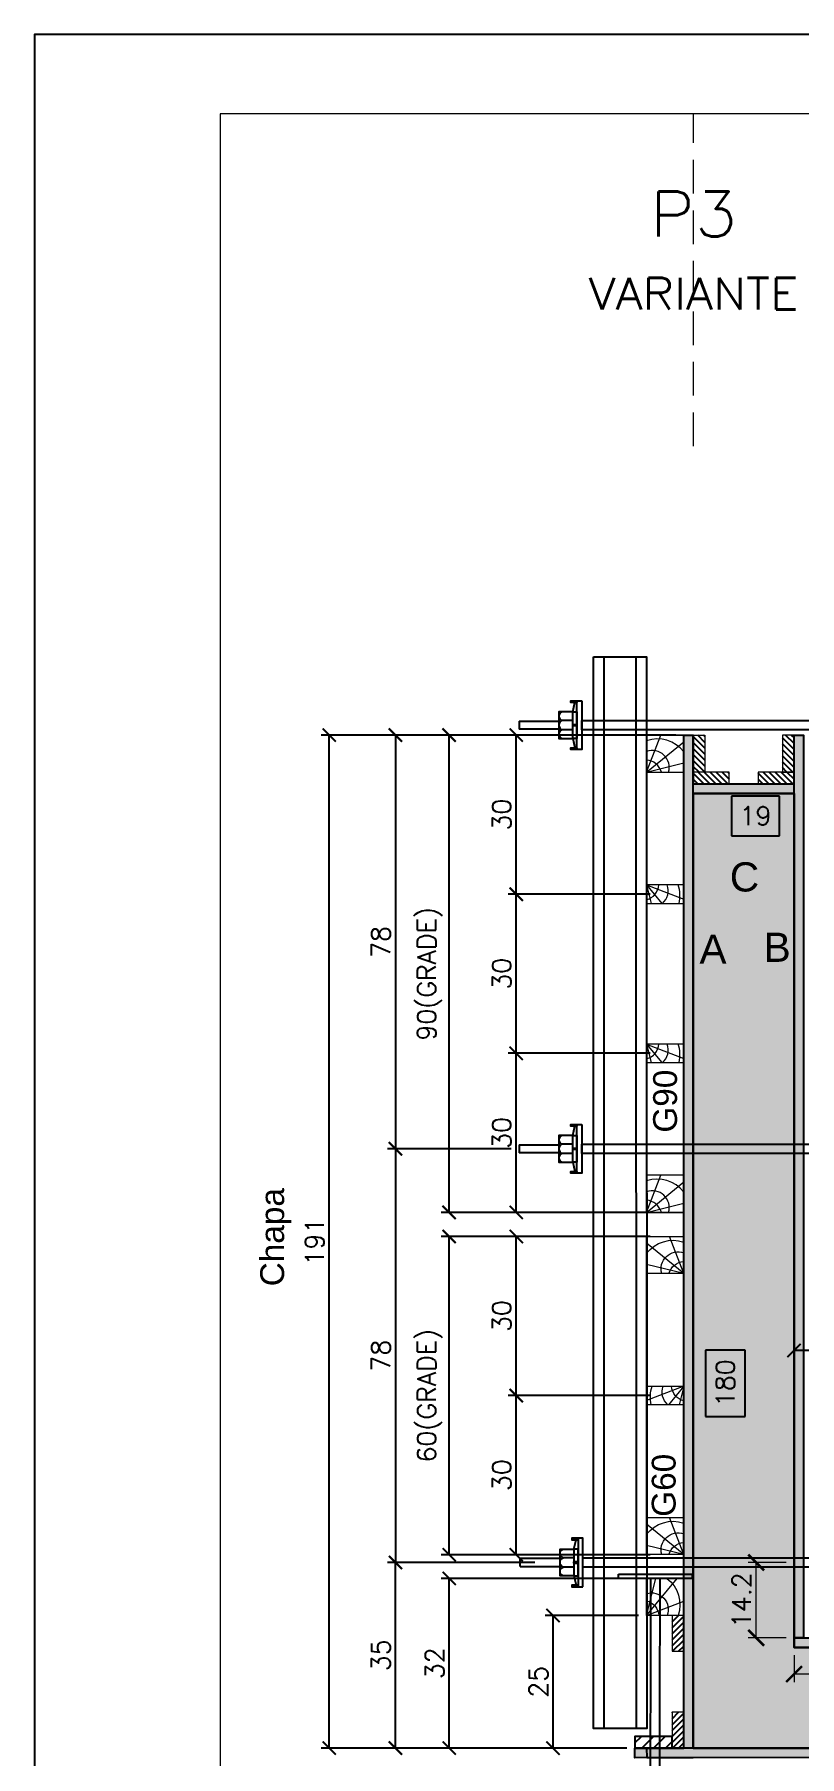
# Model space of a CAD drawing. Extents: x -23436 to 4767, y -4131 to 9755.
# Drawn here: x -20676 to -20388, y 5633 to 6282 of the extents above; entities that cross this region are included whole.
import ezdxf
from ezdxf.enums import TextEntityAlignment as Align

# ---------------------------------------------------------------- set-up
doc = ezdxf.new("R2010")
doc.units = 0
doc.header["$PDMODE"] = 2
doc.header["$PDSIZE"] = 10
doc.linetypes.add('CABLIN', pattern=[0.35, 0.25, -0.1])
doc.linetypes.add('HIDDEN', pattern=[9.525, 6.35, -3.175])
doc.layers.get('0').update_dxf_attribs({"lineweight": 13})
doc.layers.get('Defpoints').update_dxf_attribs({"lineweight": 13})
for name, color, linetype in [('Barra de Ancoragem', 20, 'Continuous'), ('CHAPA', 1, 'Continuous'), ('Concreto', 250, 'HIDDEN'), ('Cota', 4, 'Continuous'), ('Cota Seção (2x)', 4, 'Continuous'), ('Hachura', 252, 'CABLIN'), ('MB Logo', 254, 'Continuous'), ('MEIO_PONT', 93, 'Continuous'), ('Painéis', 30, 'Continuous'), ('Perfil Metálico', 224, 'Continuous'), ('Texto de Titulo', 7, 'Continuous'), ('Texto Qtd Sarr', 242, 'Continuous'), ('TEXTO_GERAL', 7, 'Continuous')]:
    doc.layers.add(name, color=color, linetype=linetype)
for name, color, linetype, lineweight in [('FOLHA MB', 7, 'Continuous', 13), ('Madeira', 100, 'Continuous', 13), ('sarrafo', 93, 'Continuous', 13), ('Texto Seção', 7, 'Continuous', 15)]:
    doc.layers.add(name, color=color, linetype=linetype, lineweight=lineweight)
doc.layers.add('Laje_Perimetro', color=7, linetype='Continuous', plot=False)
doc.styles.add('ARIAL', font='arial.ttf', dxfattribs={"oblique": 15, "height": 25})
doc.styles.add('ROMANS', font='romans.shx')
doc.styles.add('SANSSERIF', font='sas_____.pfb')
doc.dimstyles.new('COTA SECAO', dxfattribs={"dimtxt": 7, "dimasz": 5, "dimexe": 3, "dimexo": 3, "dimgap": 2, "dimtad": 3, "dimdec": 1, "dimlfac": 0.5, "dimzin": 12, "dimdsep": 46, "dimtxsty": 'ROMANS', "dimblk": 'ARCHTICK', "dimcen": 0, "dimclrd": 4, "dimclre": 4, "dimclrt": 1, "dimadec": 1, "dimazin": 3, "dimtfac": 1, "dimtdec": 1, "dimtmove": 0, "dimatfit": 3, "dimldrblk": 'OBLIQUE', "dimfxl": 0, "dimtolj": 1, "dimtzin": 12, "dimarcsym": 0})
doc.dimstyles.new('SECÇÃO 2', dxfattribs={"dimtxt": 7, "dimasz": 6, "dimexe": 0.18, "dimexo": 2, "dimgap": -4, "dimtad": 3, "dimdec": 1, "dimlfac": 0.5, "dimzin": 12, "dimdsep": 46, "dimtxsty": 'ROMANS', "dimblk": 'ARCHTICK', "dimcen": 0.09, "dimse1": 1, "dimse2": 1, "dimsd1": 1, "dimsd2": 1, "dimclrd": 180, "dimclre": 5, "dimclrt": 1, "dimadec": 0, "dimazin": 3, "dimtfac": 1, "dimtdec": 1, "dimtofl": 0, "dimtmove": 0, "dimatfit": 3, "dimldrblk": 'ARCHTICK', "dimfxl": 0, "dimtolj": 1, "dimtzin": 0, "dimarcsym": 0})
pattern_1 = [(315, (-19229.6953, 4787.2473), (1.122532, 1.122532), [])]

# ---------------------------------------------------------------- blocks, each defined once
blk = doc.blocks.new('A$C169d8357')
at = {"layer": 'FOLHA MB', "color": 1}
for points in [[(0, 1199.94), (0, 149.94), (1485.02, 149.94), (1485.02, 1199.94)], [(70, 1169.94), (70, 179.94), (1455.02, 179.94), (1455.02, 1169.94)]]:
    blk.add_lwpolyline(points, close=True, dxfattribs=at)
blk = doc.blocks.new('titulo1')
at = {"layer": 'Defpoints', "color": 252, "linetype": 'HIDDEN', "ltscale": 2}
blk.add_line((0, 0), (0, 125), dxfattribs=at)
at = {"layer": 'Defpoints', "style": 'ROMANS', "oblique": 15}
blk.add_attdef('FOLHA', text='', height=10, dxfattribs=at).set_placement((0, 15.58), align=Align.MIDDLE_CENTER)
at = {"layer": 'Texto Qtd Sarr', "color": 3, "style": 'ROMANS', "oblique": 15}
for tag, height, p in [('TITULO', 17, (0, 71.45)), ('SEÇÃO', 12, (0, 41.55))]:
    blk.add_attdef(tag, text='', height=height, dxfattribs=at).set_placement(p, align=Align.MIDDLE_CENTER)
blk = doc.blocks.new('ERTYERTYUYTURTYUTRYU')
at = {"layer": 'Barra de Ancoragem'}
for p, q in [((8963.33, 10873.8), (8963.33, 10855.54)), ((8964.88, 10869.68), (8964.1, 10873.21)), ((8985.14, 10863.2), (8985.14, 10866.14)), ((8964.88, 10859.66), (8964.1, 10856.13))]:
    blk.add_line(p, q, dxfattribs=at)
at = {"layer": 'Barra de Ancoragem', "flags": 128}
for points in [[(8961.54, 10855.54), (8961.54, 10873.8), (8963.33, 10873.8), (8963.33, 10855.54)], [(8963.33, 10873.8), (8965.7, 10873.8), (8965.7, 10873.21), (8963.33, 10873.21)], [(8963.33, 10869.68), (8964.88, 10869.68), (8964.88, 10859.66), (8963.33, 10859.66)], [(8963.33, 10856.13), (8965.7, 10856.13), (8965.7, 10855.54), (8963.33, 10855.54)]]:
    blk.add_lwpolyline(points, close=True, dxfattribs=at)
for points in [[(8964.88, 10864.37), (8963.33, 10864.37), (8963.33, 10864.96), (8964.88, 10864.96), (8964.88, 10864.37), (8964.88, 10864.96)], [(8964.88, 10859.66), (8970.14, 10859.66), (8970.14, 10869.68), (8964.88, 10869.68)], [(8985.14, 10863.2), (8970.14, 10863.2), (8970.14, 10866.14), (8985.14, 10866.14)]]:
    blk.add_lwpolyline(points, dxfattribs=at)
for points in [[(8964.88, 10866.44), (8968.96, 10866.44, 0.729796), (8968.96, 10869.68, 0.729796)], [(8964.88, 10862.9), (8968.96, 10862.9, 0.666667), (8968.96, 10866.44, 0.666667)]]:
    blk.add_lwpolyline(points, format="xyb", dxfattribs=at)
at = {"layer": 'Barra de Ancoragem'}
blk.add_arc((8968.44, 10861.28), 1.7, 287.75636, 72.24364, dxfattribs=at)
blk = doc.blocks.new('*D1516')
at = {"layer": 'Cota Seção (2x)', "color": 180, "lineweight": -2, "transparency": 16777216}
for p, q in [((-20395.49, 5995.07), (-20413.49, 5995.07)), ((-20413.49, 5995.07), (-20413.49, 5980.07)), ((-20395.49, 5980.07), (-20395.49, 5995.07)), ((-20413.49, 5980.07), (-20395.49, 5980.07))]:
    blk.add_line(p, q, dxfattribs=at)
at = {"layer": 'Defpoints', "color": 0, "transparency": 16777216}
for p in [(-20427.95, 5999.65), (-20389.95, 5999.65), (-20389.95, 5976.07)]:
    blk.add_point(p, dxfattribs=at)
at = {"layer": 'Cota Seção (2x)', "color": 1, "transparency": 16777216, "insert": (-20404.49, 5987.57), "char_height": 7, "attachment_point": 5, "style": 'ROMANS'}
blk.add_mtext('\\A1;19', dxfattribs=at)
blk = doc.blocks.new('_ArchTick')
at = {"color": 0, "linetype": 'ByBlock', "const_width": 0.15}
blk.add_lwpolyline([(-0.5, -0.5), (0.5, 0.5)], dxfattribs=at)
blk = doc.blocks.new('*D1463')
at = {"layer": 'Cota Seção (2x)', "color": 180, "lineweight": -2, "transparency": 16777216}
for p, q in [((-20408.36, 5786.15), (-20423.36, 5786.15)), ((-20423.36, 5786.15), (-20423.36, 5761.15)), ((-20408.36, 5761.15), (-20408.36, 5786.15)), ((-20423.36, 5761.15), (-20408.36, 5761.15))]:
    blk.add_line(p, q, dxfattribs=at)
at = {"layer": 'Defpoints', "color": 0, "transparency": 16777216}
for p in [(-20426.23, 5996.05), (-20404.36, 5996.05), (-20426.23, 5636.05)]:
    blk.add_point(p, dxfattribs=at)
at = {"layer": 'Cota Seção (2x)', "color": 1, "transparency": 16777216, "insert": (-20415.86, 5773.65), "char_height": 7, "attachment_point": 5, "rotation": 90, "style": 'ROMANS'}
blk.add_mtext('\\A1;180', dxfattribs=at)
blk = doc.blocks.new('*D1464')
at = {"layer": 'Cota Seção (2x)', "color": 180, "lineweight": -2, "transparency": 16777216}
for p, q in [((-20136.95, 5670.21), (-20162.95, 5670.21)), ((-20162.95, 5670.21), (-20162.95, 5655.21)), ((-20136.95, 5655.21), (-20136.95, 5670.21)), ((-20162.95, 5655.21), (-20136.95, 5655.21))]:
    blk.add_line(p, q, dxfattribs=at)
at = {"layer": 'Defpoints', "color": 0, "transparency": 16777216}
for p in [(-20427.95, 5651.21), (-20427.95, 5647.75), (-19957.95, 5647.75)]:
    blk.add_point(p, dxfattribs=at)
at = {"layer": 'Cota Seção (2x)', "color": 1, "transparency": 16777216, "insert": (-20149.95, 5662.71), "char_height": 7, "attachment_point": 5, "style": 'ROMANS'}
blk.add_mtext('\\A1;235', dxfattribs=at)
blk = doc.blocks.new('PONTALETE')
at = {"layer": 'Madeira'}
for q in [(2.71, 7), (7, 5.76), (7, 1.74)]:
    blk.add_line((0, 0), q, dxfattribs=at)
blk.add_lwpolyline([(0, 0), (7, 0), (7, 7), (0, 7)], close=True, dxfattribs=at)
for centre, radius, start, end in [((2.04, 0.06), 6.23, 37.2818, 109.0913), ((1.09, 0.9), 3.19, 343.603, 109.9847), ((-0.21, -0.78), 3.09, 14.6322, 86.0383)]:
    blk.add_arc(centre, radius, start, end, dxfattribs=at)
blk = doc.blocks.new('*D1465')
at = {"layer": 'Cota', "color": 4, "lineweight": -2, "transparency": 16777216}
for p, q in [((-20448.62, 5700.05), (-20522.98, 5700.05)), ((-20519.98, 5636.05), (-20519.98, 5700.05)), ((-20452.95, 5636.05), (-20522.98, 5636.05))]:
    blk.add_line(p, q, dxfattribs=at)
at = {"layer": 'Defpoints', "color": 0, "transparency": 16777216}
for p in [(-20519.98, 5700.05), (-20445.62, 5700.05), (-20449.95, 5636.05)]:
    blk.add_point(p, dxfattribs=at)
at = {"layer": 'Cota', "color": 4, "lineweight": -2, "transparency": 16777216, "xscale": 5, "yscale": 5, "zscale": 5}
for p, rotation in [((-20519.98, 5700.05), 90), ((-20519.98, 5636.05), 270)]:
    blk.add_blockref('_ArchTick', p, dxfattribs=dict(at, rotation=rotation))
at = {"layer": 'Cota', "color": 1, "transparency": 16777216, "insert": (-20525.48, 5668.05), "char_height": 7, "attachment_point": 5, "rotation": 90, "style": 'ROMANS'}
blk.add_mtext('\\A1;32', dxfattribs=at)
blk = doc.blocks.new('_OBLIQUE')
at = {"color": 0, "linetype": 'ByBlock', "lineweight": -2}
for p, q in [((0, 0), (-1, 0)), ((-0.5, -0.5), (0.5, 0.5))]:
    blk.add_line(p, q, dxfattribs=at)
blk = doc.blocks.new('*D1466')
at = {"layer": 'Cota', "color": 4, "lineweight": -2, "transparency": 16777216}
for p, q in [((-20448.55, 5686.05), (-20483.85, 5686.05)), ((-20480.85, 5686.05), (-20480.85, 5636.05)), ((-20452.95, 5636.05), (-20483.85, 5636.05))]:
    blk.add_line(p, q, dxfattribs=at)
at = {"layer": 'Defpoints', "color": 0, "transparency": 16777216}
for p in [(-20445.55, 5686.05), (-20480.85, 5636.05), (-20449.95, 5636.05)]:
    blk.add_point(p, dxfattribs=at)
at = {"layer": 'Cota', "color": 4, "lineweight": -2, "transparency": 16777216, "xscale": 5, "yscale": 5, "zscale": 5}
for p, rotation in [((-20480.85, 5686.05), 90), ((-20480.85, 5636.05), 270)]:
    blk.add_blockref('_ArchTick', p, dxfattribs=dict(at, rotation=rotation))
at = {"layer": 'Cota', "color": 1, "transparency": 16777216, "insert": (-20486.35, 5661.05), "char_height": 7, "attachment_point": 5, "rotation": 90, "style": 'ROMANS'}
blk.add_mtext('\\A1;25', dxfattribs=at)
blk = doc.blocks.new('*D1467')
at = {"layer": 'Cota', "color": 4, "lineweight": -2, "transparency": 16777216}
for p, q in [((-20389.95, 5677.05), (-20389.95, 5788.97)), ((-19935.95, 5685.05), (-19935.95, 5788.97)), ((-19935.95, 5785.97), (-20389.95, 5785.97))]:
    blk.add_line(p, q, dxfattribs=at)
at = {"layer": 'Defpoints', "color": 0, "transparency": 16777216}
for p in [(-20389.95, 5785.97), (-19935.95, 5682.05), (-20389.95, 5674.05)]:
    blk.add_point(p, dxfattribs=at)
at = {"layer": 'Cota', "color": 4, "lineweight": -2, "transparency": 16777216, "xscale": 5, "yscale": 5, "zscale": 5, "rotation": 180}
blk.add_blockref('_ArchTick', (-20389.95, 5785.97), dxfattribs=at)
at = {"layer": 'Cota', "color": 4, "lineweight": -2, "transparency": 16777216, "xscale": 5, "yscale": 5, "zscale": 5}
blk.add_blockref('_ArchTick', (-19935.95, 5785.97), dxfattribs=at)
at = {"layer": 'Cota', "color": 1, "transparency": 16777216, "insert": (-20162.95, 5791.47), "char_height": 7, "attachment_point": 5, "style": 'ROMANS'}
blk.add_mtext('\\A1;227', dxfattribs=at)
blk = doc.blocks.new('*D1473')
at = {"layer": 'Cota Seção (2x)', "color": 4, "lineweight": 5, "transparency": 16777216}
for p, q in [((-20389.95, 5671.05), (-20389.95, 5660.96)), ((-20357.94, 5671.05), (-20357.94, 5660.96)), ((-20357.94, 5663.96), (-20389.95, 5663.96))]:
    blk.add_line(p, q, dxfattribs=at)
at = {"layer": 'Defpoints', "color": 0, "transparency": 16777216}
for p in [(-20389.95, 5674.05), (-20357.94, 5674.05), (-20389.95, 5663.96)]:
    blk.add_point(p, dxfattribs=at)
at = {"layer": 'Cota Seção (2x)', "color": 4, "lineweight": 5, "transparency": 16777216, "xscale": 6, "yscale": 6, "zscale": 6, "rotation": 180}
blk.add_blockref('_ArchTick', (-20389.95, 5663.96), dxfattribs=at)
at = {"layer": 'Cota Seção (2x)', "color": 4, "lineweight": 5, "transparency": 16777216, "xscale": 6, "yscale": 6, "zscale": 6}
blk.add_blockref('_ArchTick', (-20357.94, 5663.96), dxfattribs=at)
at = {"layer": 'Cota Seção (2x)', "color": 1, "transparency": 16777216, "insert": (-20373.95, 5669.46), "char_height": 7, "attachment_point": 5, "style": 'ROMANS'}
blk.add_mtext('\\A1;16', dxfattribs=at)
blk = doc.blocks.new('*D1474')
at = {"layer": 'Cota', "color": 4, "lineweight": -2, "transparency": 16777216}
for p, q in [((-20487.71, 5706.05), (-20543.26, 5706.05)), ((-20540.26, 5636.05), (-20540.26, 5706.05)), ((-20452.95, 5636.05), (-20543.26, 5636.05))]:
    blk.add_line(p, q, dxfattribs=at)
at = {"layer": 'Defpoints', "color": 0, "transparency": 16777216}
for p in [(-20540.26, 5706.05), (-20484.71, 5706.05), (-20449.95, 5636.05)]:
    blk.add_point(p, dxfattribs=at)
at = {"layer": 'Cota', "color": 4, "lineweight": -2, "transparency": 16777216, "xscale": 5, "yscale": 5, "zscale": 5}
for p, rotation in [((-20540.26, 5706.05), 90), ((-20540.26, 5636.05), 270)]:
    blk.add_blockref('_ArchTick', p, dxfattribs=dict(at, rotation=rotation))
at = {"layer": 'Cota', "color": 1, "transparency": 16777216, "insert": (-20545.76, 5671.05), "char_height": 7, "attachment_point": 5, "rotation": 90, "style": 'ROMANS'}
blk.add_mtext('\\A1;35', dxfattribs=at)
blk = doc.blocks.new('*D1475')
at = {"layer": 'Cota Seção (2x)', "color": 4, "lineweight": 5, "transparency": 16777216}
for p, q in [((-20392.95, 5706.05), (-20407.24, 5706.05)), ((-20404.24, 5677.65), (-20404.24, 5706.05)), ((-20392.95, 5677.65), (-20407.24, 5677.65))]:
    blk.add_line(p, q, dxfattribs=at)
at = {"layer": 'Defpoints', "color": 0, "transparency": 16777216}
for p in [(-20404.24, 5706.05), (-20389.95, 5706.05), (-20389.95, 5677.65)]:
    blk.add_point(p, dxfattribs=at)
at = {"layer": 'Cota Seção (2x)', "color": 4, "lineweight": 5, "transparency": 16777216, "xscale": 6, "yscale": 6, "zscale": 6}
for p, rotation in [((-20404.24, 5706.05), 90), ((-20404.24, 5677.65), 270)]:
    blk.add_blockref('_ArchTick', p, dxfattribs=dict(at, rotation=rotation))
at = {"layer": 'Cota Seção (2x)', "color": 1, "transparency": 16777216, "insert": (-20409.74, 5691.85), "char_height": 7, "attachment_point": 5, "rotation": 90, "style": 'ROMANS'}
blk.add_mtext('\\A1;14.2', dxfattribs=at)
blk = doc.blocks.new('*D1476')
at = {"layer": 'Cota', "color": 4, "lineweight": -2, "transparency": 16777216}
for p, q in [((-20434.55, 6018.05), (-20568.23, 6018.05)), ((-20565.23, 5636.05), (-20565.23, 6018.05)), ((-20452.95, 5636.05), (-20568.23, 5636.05))]:
    blk.add_line(p, q, dxfattribs=at)
at = {"layer": 'Defpoints', "color": 0, "transparency": 16777216}
for p in [(-20565.23, 6018.05), (-20431.55, 6018.05), (-20449.95, 5636.05)]:
    blk.add_point(p, dxfattribs=at)
at = {"layer": 'Cota', "color": 4, "lineweight": -2, "transparency": 16777216, "xscale": 5, "yscale": 5, "zscale": 5}
for p, rotation in [((-20565.23, 6018.05), 90), ((-20565.23, 5636.05), 270)]:
    blk.add_blockref('_ArchTick', p, dxfattribs=dict(at, rotation=rotation))
at = {"layer": 'Cota', "color": 1, "transparency": 16777216, "insert": (-20570.73, 5827.05), "char_height": 7, "attachment_point": 5, "rotation": 90, "style": 'ROMANS'}
blk.add_mtext('\\A1;191', dxfattribs=at)
blk = doc.blocks.new('*D1480')
at = {"layer": 'Cota', "color": 4, "lineweight": -2, "transparency": 16777216}
for p, q in [((-20438.95, 6018.05), (-20543.26, 6018.05)), ((-20540.26, 6018.05), (-20540.26, 5862.05)), ((-20496.61, 5862.05), (-20543.26, 5862.05))]:
    blk.add_line(p, q, dxfattribs=at)
at = {"layer": 'Defpoints', "color": 0, "transparency": 16777216}
for p in [(-20435.95, 6018.05), (-20540.26, 5862.05), (-20493.61, 5862.05)]:
    blk.add_point(p, dxfattribs=at)
at = {"layer": 'Cota', "color": 4, "lineweight": -2, "transparency": 16777216, "xscale": 5, "yscale": 5, "zscale": 5}
for p, rotation in [((-20540.26, 6018.05), 90), ((-20540.26, 5862.05), 270)]:
    blk.add_blockref('_ArchTick', p, dxfattribs=dict(at, rotation=rotation))
at = {"layer": 'Cota', "color": 1, "transparency": 16777216, "insert": (-20545.76, 5940.05), "char_height": 7, "attachment_point": 5, "rotation": 90, "style": 'ROMANS'}
blk.add_mtext('\\A1;78', dxfattribs=at)
blk = doc.blocks.new('*D1481')
at = {"layer": 'Cota', "color": 4, "lineweight": -2, "transparency": 16777216}
for p, q in [((-20496.61, 5862.05), (-20543.26, 5862.05)), ((-20540.26, 5862.05), (-20540.26, 5706.05)), ((-20496.19, 5706.05), (-20543.26, 5706.05))]:
    blk.add_line(p, q, dxfattribs=at)
at = {"layer": 'Defpoints', "color": 0, "transparency": 16777216}
for p in [(-20493.61, 5862.05), (-20540.26, 5706.05), (-20493.19, 5706.05)]:
    blk.add_point(p, dxfattribs=at)
at = {"layer": 'Cota', "color": 4, "lineweight": -2, "transparency": 16777216, "xscale": 5, "yscale": 5, "zscale": 5}
for p, rotation in [((-20540.26, 5862.05), 90), ((-20540.26, 5706.05), 270)]:
    blk.add_blockref('_ArchTick', p, dxfattribs=dict(at, rotation=rotation))
at = {"layer": 'Cota', "color": 1, "transparency": 16777216, "insert": (-20545.76, 5784.05), "char_height": 7, "attachment_point": 5, "rotation": 90, "style": 'ROMANS'}
blk.add_mtext('\\A1;78', dxfattribs=at)
blk = doc.blocks.new('MEIO PONTALETE')
at = {"layer": 'Madeira'}
for q in [(2.71, 7), (3.5, 2.88), (3.5, 0.87)]:
    blk.add_line((0, 0), q, dxfattribs=at)
blk.add_lwpolyline([(0, 0), (3.5, 0), (3.5, 7), (0, 7)], close=True, dxfattribs=at)
for centre, radius, start, end in [((2.04, 0.06), 6.23, 76.4499, 109.0913), ((1.09, 0.9), 3.19, 40.9063, 109.9847), ((-0.21, -0.78), 3.09, 14.6322, 86.0383)]:
    blk.add_arc(centre, radius, start, end, dxfattribs=at)
blk = doc.blocks.new('*D1482')
at = {"layer": 'Cota', "color": 4, "lineweight": -2, "transparency": 16777216}
for p, q in [((-20444.19, 5828.97), (-20522.98, 5828.97)), ((-20519.98, 5708.97), (-20519.98, 5828.97)), ((-20444.19, 5708.97), (-20522.98, 5708.97))]:
    blk.add_line(p, q, dxfattribs=at)
at = {"layer": 'Defpoints', "color": 0, "transparency": 16777216}
for p in [(-20519.98, 5828.97), (-20441.19, 5828.97), (-20441.19, 5708.97)]:
    blk.add_point(p, dxfattribs=at)
at = {"layer": 'Cota', "color": 4, "lineweight": -2, "transparency": 16777216, "xscale": 5, "yscale": 5, "zscale": 5}
for p, rotation in [((-20519.98, 5828.97), 90), ((-20519.98, 5708.97), 270)]:
    blk.add_blockref('_ArchTick', p, dxfattribs=dict(at, rotation=rotation))
at = {"layer": 'Cota', "color": 1, "transparency": 16777216, "insert": (-20527.32, 5768.97), "char_height": 7, "attachment_point": 5, "rotation": 90, "style": 'ROMANS'}
blk.add_mtext('\\A1;60(GRADE)', dxfattribs=at)
blk = doc.blocks.new('*D1483')
at = {"layer": 'Cota', "color": 4, "lineweight": -2, "transparency": 16777216}
for p, q in [((-20444.19, 5768.97), (-20497.7, 5768.97)), ((-20494.7, 5708.97), (-20494.7, 5768.97)), ((-20444.19, 5708.97), (-20497.7, 5708.97))]:
    blk.add_line(p, q, dxfattribs=at)
at = {"layer": 'Defpoints', "color": 0, "transparency": 16777216}
for p in [(-20494.7, 5768.97), (-20441.19, 5768.97), (-20441.19, 5708.97)]:
    blk.add_point(p, dxfattribs=at)
at = {"layer": 'Cota', "color": 4, "lineweight": -2, "transparency": 16777216, "xscale": 5, "yscale": 5, "zscale": 5}
for p, rotation in [((-20494.7, 5768.97), 90), ((-20494.7, 5708.97), 270)]:
    blk.add_blockref('_ArchTick', p, dxfattribs=dict(at, rotation=rotation))
at = {"layer": 'Cota', "color": 1, "transparency": 16777216, "insert": (-20500.2, 5738.97), "char_height": 7, "attachment_point": 5, "rotation": 90, "style": 'ROMANS'}
blk.add_mtext('\\A1;30', dxfattribs=at)
blk = doc.blocks.new('*D1484')
at = {"layer": 'Cota', "color": 4, "lineweight": -2, "transparency": 16777216}
for p, q in [((-20448.55, 5828.97), (-20497.7, 5828.97)), ((-20494.7, 5768.97), (-20494.7, 5828.97)), ((-20448.55, 5768.97), (-20497.7, 5768.97))]:
    blk.add_line(p, q, dxfattribs=at)
at = {"layer": 'Defpoints', "color": 0, "transparency": 16777216}
for p in [(-20494.7, 5828.97), (-20445.55, 5828.97), (-20445.55, 5768.97)]:
    blk.add_point(p, dxfattribs=at)
at = {"layer": 'Cota', "color": 4, "lineweight": -2, "transparency": 16777216, "xscale": 5, "yscale": 5, "zscale": 5}
for p, rotation in [((-20494.7, 5828.97), 90), ((-20494.7, 5768.97), 270)]:
    blk.add_blockref('_ArchTick', p, dxfattribs=dict(at, rotation=rotation))
at = {"layer": 'Cota', "color": 1, "transparency": 16777216, "insert": (-20500.2, 5798.97), "char_height": 7, "attachment_point": 5, "rotation": 90, "style": 'ROMANS'}
blk.add_mtext('\\A1;30', dxfattribs=at)
blk = doc.blocks.new('*D1485')
at = {"layer": 'Cota', "color": 4, "lineweight": -2, "transparency": 16777216}
for p, q in [((-20444.21, 6018.05), (-20523.01, 6018.05)), ((-20520.01, 5838.05), (-20520.01, 6018.05)), ((-20444.21, 5838.05), (-20523.01, 5838.05))]:
    blk.add_line(p, q, dxfattribs=at)
at = {"layer": 'Defpoints', "color": 0, "transparency": 16777216}
for p in [(-20520.01, 6018.05), (-20441.21, 6018.05), (-20441.21, 5838.05)]:
    blk.add_point(p, dxfattribs=at)
at = {"layer": 'Cota', "color": 4, "lineweight": -2, "transparency": 16777216, "xscale": 5, "yscale": 5, "zscale": 5}
for p, rotation in [((-20520.01, 6018.05), 90), ((-20520.01, 5838.05), 270)]:
    blk.add_blockref('_ArchTick', p, dxfattribs=dict(at, rotation=rotation))
at = {"layer": 'Cota', "color": 1, "transparency": 16777216, "insert": (-20527.34, 5928.05), "char_height": 7, "attachment_point": 5, "rotation": 90, "style": 'ROMANS'}
blk.add_mtext('\\A1;90(GRADE)', dxfattribs=at)
blk = doc.blocks.new('*D1486')
at = {"layer": 'Cota', "color": 4, "lineweight": -2, "transparency": 16777216}
for p, q in [((-20444.21, 5898.05), (-20497.72, 5898.05)), ((-20494.72, 5838.05), (-20494.72, 5898.05)), ((-20444.21, 5838.05), (-20497.72, 5838.05))]:
    blk.add_line(p, q, dxfattribs=at)
at = {"layer": 'Defpoints', "color": 0, "transparency": 16777216}
for p in [(-20494.72, 5898.05), (-20441.21, 5898.05), (-20441.21, 5838.05)]:
    blk.add_point(p, dxfattribs=at)
at = {"layer": 'Cota', "color": 4, "lineweight": -2, "transparency": 16777216, "xscale": 5, "yscale": 5, "zscale": 5}
for p, rotation in [((-20494.72, 5898.05), 90), ((-20494.72, 5838.05), 270)]:
    blk.add_blockref('_ArchTick', p, dxfattribs=dict(at, rotation=rotation))
at = {"layer": 'Cota', "color": 1, "transparency": 16777216, "insert": (-20500.22, 5868.05), "char_height": 7, "attachment_point": 5, "rotation": 90, "style": 'ROMANS'}
blk.add_mtext('\\A1;30', dxfattribs=at)
blk = doc.blocks.new('*D1487')
at = {"layer": 'Cota', "color": 4, "lineweight": -2, "transparency": 16777216}
for p, q in [((-20444.21, 5958.05), (-20497.72, 5958.05)), ((-20494.72, 5898.05), (-20494.72, 5958.05)), ((-20444.21, 5898.05), (-20497.72, 5898.05))]:
    blk.add_line(p, q, dxfattribs=at)
at = {"layer": 'Defpoints', "color": 0, "transparency": 16777216}
for p in [(-20494.72, 5958.05), (-20441.21, 5958.05), (-20441.21, 5898.05)]:
    blk.add_point(p, dxfattribs=at)
at = {"layer": 'Cota', "color": 4, "lineweight": -2, "transparency": 16777216, "xscale": 5, "yscale": 5, "zscale": 5}
for p, rotation in [((-20494.72, 5958.05), 90), ((-20494.72, 5898.05), 270)]:
    blk.add_blockref('_ArchTick', p, dxfattribs=dict(at, rotation=rotation))
at = {"layer": 'Cota', "color": 1, "transparency": 16777216, "insert": (-20500.22, 5928.05), "char_height": 7, "attachment_point": 5, "rotation": 90, "style": 'ROMANS'}
blk.add_mtext('\\A1;30', dxfattribs=at)
blk = doc.blocks.new('*D1488')
at = {"layer": 'Cota', "color": 4, "lineweight": -2, "transparency": 16777216}
for p, q in [((-20444.21, 6018.05), (-20497.72, 6018.05)), ((-20494.72, 5958.05), (-20494.72, 6018.05)), ((-20444.21, 5958.05), (-20497.72, 5958.05))]:
    blk.add_line(p, q, dxfattribs=at)
at = {"layer": 'Defpoints', "color": 0, "transparency": 16777216}
for p in [(-20494.72, 6018.05), (-20441.21, 6018.05), (-20441.21, 5958.05)]:
    blk.add_point(p, dxfattribs=at)
at = {"layer": 'Cota', "color": 4, "lineweight": -2, "transparency": 16777216, "xscale": 5, "yscale": 5, "zscale": 5}
for p, rotation in [((-20494.72, 6018.05), 90), ((-20494.72, 5958.05), 270)]:
    blk.add_blockref('_ArchTick', p, dxfattribs=dict(at, rotation=rotation))
at = {"layer": 'Cota', "color": 1, "transparency": 16777216, "insert": (-20500.22, 5988.05), "char_height": 7, "attachment_point": 5, "rotation": 90, "style": 'ROMANS'}
blk.add_mtext('\\A1;30', dxfattribs=at)

msp = doc.modelspace()

# ---------------------------------------------------------------- hatches: boundary and pattern name
at = {"layer": 'Concreto'}
h = msp.add_hatch(dxfattribs=at)
h.set_pattern_fill('AR-CONC', color=256, scale=0.1, angle=-90)
h.set_pattern_definition([(320, (234.282, 5770.305), (-1.593909, -18.218467), [1.905, -20.955]), (265, (234.282, 5770.305), (19.105685, 3.524342), [1.524, -16.764058]), (10.45144, (234.15, 5768.787), (17.511775, -14.694125), [1.619001, -17.809024]), (316.1842, (239.362, 5770.305), (-4.204233, -27.107904), [2.8575, -31.4325]), (6.63556, (239.012, 5768.046), (24.742612, -23.740413), [2.428502, -26.71356]), (261.18415, (239.362, 5770.305), (24.742612, -23.740413), [2.285997, -25.145973]), (291, (238.092, 5767.765), (-10.22652, -15.161439), [1.905, -20.955]), (236, (238.092, 5767.765), (18.418797, -6.180203), [1.524, -16.764]), (341.451445, (237.24, 5766.502), (8.192277, -21.341642), [1.619001, -17.808994]), (307.5, (234.282, 5770.305), (8.4555039, -0.3088603), [0, -16.5608, 0, -17.018, 0, -16.8275]), (277.5, (234.282, 5770.305), (10.0180575, -6.6819663), [0, -9.7028, 0, -16.1798, 0, -6.4135]), (237.5, (234.282, 5775.969), (-0.5728744, -13.5590595), [0, -6.35, 0, -19.812, 0, -26.289]), (227.5, (234.282, 5778.509), (2.542649, -14.812918), [0, -8.255, 0, -13.1572, 0, -18.669])])
h.paths.add_polyline_path([(-20389.948, 5674.048), (-19957.948, 5674.048), (-19957.948, 5636.048), (-20427.948, 5636.048), (-20427.948, 5996.048), (-20389.948, 5996.048)])
at = {"layer": 'Hachura'}
h = msp.add_hatch(color=256, dxfattribs=at)
h.dxf.hatch_style = 1
h.paths.add_polyline_path([(-19935.948, 5636.048), (-19935.948, 5632.448), (-20449.948, 5632.441), (-20449.948, 5636.048), (-20431.548, 5636.048), (-20431.548, 6018.048), (-20427.948, 6018.048), (-20427.948, 5999.648), (-20389.948, 5999.648), (-20389.948, 6018.048), (-20386.348, 6018.048), (-20386.348, 5677.648), (-20389.948, 5677.648), (-20390.142, 5996.048), (-20427.948, 5996.048), (-20427.948, 5636.048), (-19957.948, 5636.048), (-19957.948, 5674.048), (-20389.948, 5674.048), (-20389.948, 5677.648), (-19935.948, 5677.648), (-19935.948, 5674.048), (-19954.348, 5674.048), (-19954.348, 5636.048)])
h = msp.add_hatch(dxfattribs=at)
h.set_pattern_fill('ANSI31', color=256, scale=0.5, angle=270, style=0)
h.set_pattern_definition([(315, (-19215.6953, 4787.2473), (1.122532, 1.122532), [])])
h.paths.add_polyline_path([(-20423.548, 6018.048), (-20423.548, 6004.048), (-20427.948, 6004.048), (-20427.948, 6018.048)])
h = msp.add_hatch(dxfattribs=at)
h.set_pattern_fill('ANSI31', color=256, scale=0.5, angle=270, style=0)
h.set_pattern_definition(pattern_1)
h.paths.add_polyline_path([(-20394.348, 6018.048), (-20394.348, 6004.048), (-20389.948, 6004.048), (-20389.948, 6018.048)])
h = msp.add_hatch(dxfattribs=at)
h.set_pattern_fill('ANSI31', color=256, scale=0.5, angle=270, style=0)
h.set_pattern_definition([(315, (-19254.1953, 4787.2473), (1.122532, 1.122532), [])])
h.paths.add_polyline_path([(-20427.948, 5999.648), (-20414.448, 5999.648), (-20414.448, 6004.048), (-20427.948, 6004.048)])
h = msp.add_hatch(dxfattribs=at)
h.set_pattern_fill('ANSI31', color=256, scale=0.5, angle=270, style=0)
h.set_pattern_definition(pattern_1)
h.paths.add_polyline_path([(-20403.448, 5999.648), (-20389.948, 5999.648), (-20389.948, 6004.048), (-20403.448, 6004.048)])
h = msp.add_hatch(dxfattribs=at)
h.set_pattern_fill('ANSI31', color=256, scale=0.5, angle=180, style=0)
h.set_pattern_definition([(225, (-29243.6023, -17413.8609), (1.12253202, -1.12253202), [])])
h.paths.add_polyline_path([(-20431.548, 5672.548), (-20435.948, 5672.548), (-20435.948, 5686.048), (-20431.548, 5686.048)])
h = msp.add_hatch(dxfattribs=at)
h.set_pattern_fill('ANSI31', color=256, scale=0.5, angle=180, style=0)
h.set_pattern_definition([(225, (-29243.6023, -17450.3609), (1.12253202, -1.12253202), [])])
h.paths.add_polyline_path([(-20431.548, 5636.048), (-20435.948, 5636.048), (-20435.948, 5649.548), (-20431.548, 5649.548)])
at = {"layer": 'MEIO_PONT'}
h = msp.add_hatch(dxfattribs=at)
h.set_pattern_fill('ANSI31', color=256, angle=-180, style=0)
h.set_pattern_definition([(225, (-6543.235, 14138.588), (2.245064, -2.245064), [])])
h.paths.add_polyline_path([(-20449.948, 5636.048), (-20435.948, 5636.048), (-20435.948, 5640.448), (-20449.948, 5640.448)])

# ---------------------------------------------------------------- linework, layer by layer
for points in [[(-20431.548, 5838.048), (-20445.548, 5838.048), (-20445.548, 6018.048), (-20431.548, 6018.048)], [(-20445.548, 5828.972), (-20431.548, 5828.972), (-20431.548, 5709.012), (-20445.548, 5709.012)]]:
    msp.add_lwpolyline(points, close=True)
at = {"layer": 'Barra de Ancoragem', "flags": 128}
for points in [[(-20342.061, 6020.028), (-20470.016, 6020.028), (-20470.016, 6023.58), (-20342.061, 6023.58)], [(-20342.061, 5860.272), (-20470.016, 5860.272), (-20470.016, 5863.823), (-20342.061, 5863.823)], [(-20469.6, 5707.825), (-20347.948, 5707.825), (-20347.948, 5704.274), (-20469.6, 5704.274)], [(-20456.136, 5701.647), (-20428.4, 5701.647), (-20428.4, 5700.048), (-20456.136, 5700.048)], [(-20440.633, 5598.449), (-20440.492, 5700.048), (-20444.044, 5700.048), (-20444.184, 5598.449)]]:
    msp.add_lwpolyline(points, close=True, dxfattribs=at)
at = {"layer": 'CHAPA', "color": 1}
for p, q in [((-20427.948, 5996.048), (-20427.948, 6018.048)), ((-20389.948, 5996.048), (-20389.948, 6018.048))]:
    msp.add_line(p, q, dxfattribs=at)
for points in [[(-20431.548, 5636.048), (-20431.548, 6018.048)], [(-20427.948, 6018.048), (-20427.948, 5999.648), (-20389.948, 5999.648)], [(-20389.948, 5674.048), (-19957.948, 5674.048), (-19957.948, 5636.048), (-20427.948, 5636.048), (-20427.948, 5996.048), (-20389.948, 5996.048), (-20389.948, 5674.048)]]:
    msp.add_lwpolyline(points, dxfattribs=at)
at = {"layer": 'Cota', "color": 2}
msp.add_line((-20427.948, 5636.048), (-20449.948, 5636.048), dxfattribs=at)
at = {"layer": 'Laje_Perimetro'}
msp.add_lwpolyline([(-19191.377, 6282.259), (-20676.397, 6282.259), (-20676.397, 5232.259), (-19191.377, 5232.259)], close=True, dxfattribs=at)
at = {"layer": 'MEIO_PONT'}
msp.add_lwpolyline([(-20449.948, 5636.048), (-20435.948, 5636.048), (-20435.948, 5640.448), (-20449.948, 5640.448)], close=True, dxfattribs=at)
at = {"layer": 'Painéis', "color": 32, "true_color": 0xcd6928}
for points in [[(-19935.948, 5636.048), (-19935.948, 5632.448), (-20449.948, 5632.441), (-20449.948, 5636.048), (-20431.548, 5636.048), (-20431.548, 6018.048), (-20427.948, 6018.048), (-20427.948, 5999.648), (-20389.948, 5999.648), (-20389.948, 6018.048), (-20386.348, 6018.048), (-20386.348, 5677.648), (-20389.948, 5677.648), (-20389.948, 5996.048), (-20427.948, 5996.048), (-20427.948, 5636.048), (-19957.948, 5636.048), (-19957.948, 5674.048), (-20389.948, 5674.048), (-20389.948, 5677.648), (-19935.948, 5677.648), (-19935.948, 5674.048), (-19954.348, 5674.048), (-19954.348, 5636.048)], [(-19957.948, 5674.048), (-19957.948, 5636.048), (-20427.948, 5636.048), (-20427.948, 5996.048), (-20389.948, 5996.048), (-20389.948, 5674.048)]]:
    msp.add_lwpolyline(points, close=True, dxfattribs=at)
msp.add_lwpolyline([(-20427.948, 5636.048), (-20445.582, 5636.048), (-20445.514, 5632.448), (-20427.948, 5632.448)], dxfattribs=at)
at = {"layer": 'Perfil Metálico'}
for points in [[(-20465.554, 6047.55), (-20445.554, 6047.55), (-20445.486, 5643.455), (-20465.554, 5643.44)], [(-20449.52, 5643.448), (-20461.52, 5643.448), (-20461.554, 6047.55), (-20449.554, 6047.55)]]:
    msp.add_lwpolyline(points, close=True, dxfattribs=at)
at = {"layer": 'sarrafo'}
for points in [[(-20423.548, 6018.048), (-20423.548, 6004.048), (-20427.948, 6004.048), (-20427.948, 6018.048)], [(-20394.348, 6018.048), (-20394.348, 6004.048), (-20389.948, 6004.048), (-20389.948, 6018.048)], [(-20427.948, 5999.648), (-20414.448, 5999.648), (-20414.448, 6004.048), (-20427.948, 6004.048)], [(-20403.448, 5999.648), (-20389.948, 5999.648), (-20389.948, 6004.048), (-20403.448, 6004.048)], [(-20435.948, 5686.048), (-20435.948, 5672.548), (-20431.548, 5672.548), (-20431.548, 5686.048)], [(-20435.948, 5649.548), (-20435.948, 5636.048), (-20431.548, 5636.048), (-20431.548, 5649.548)]]:
    msp.add_lwpolyline(points, close=True, dxfattribs=at)

# ---------------------------------------------------------------- block references
at = {"rotation": 180}
for p in [(-11508.471, 16886.473), (-11508.471, 16726.716)]:
    msp.add_blockref('ERTYERTYUYTURTYUTRYU', p, dxfattribs=at)
at = {"xscale": -1}
msp.add_blockref('ERTYERTYUYTURTYUTRYU', (-11508.056, -5158.619), dxfattribs=at)
at = {"layer": 'Cota', "xscale": -1.999999999999999, "yscale": 1.999999999999999, "zscale": 1.999999999999999, "rotation": 270}
msp.add_blockref('PONTALETE', (-20445.548, 5686.048), dxfattribs=at)
at = {"layer": 'Madeira', "yscale": 2, "zscale": 2}
for p, xscale in [((-20445.548, 6004.048), 2), ((-20445.548, 5838.048), 2), ((-20431.548, 5814.972), -2), ((-20431.548, 5709.012), -2)]:
    msp.add_blockref('PONTALETE', p, dxfattribs=dict(at, xscale=xscale))
at = {"layer": 'Madeira', "yscale": 1.999999997962732, "zscale": 1.999999997962732}
for p, xscale, rotation in [((-20445.548, 5961.548), 1.999999997962732, 269.9999999999999), ((-20445.548, 5901.548), 1.999999997962732, 269.9999999999999), ((-20431.548, 5772.512), -1.999999997962732, 90)]:
    msp.add_blockref('MEIO PONTALETE', p, dxfattribs=dict(at, xscale=xscale, rotation=rotation))
at = {"layer": 'MB Logo'}
msp.add_blockref('A$C169d8357', (-20676.397, 5082.321), dxfattribs=at)
at = {"layer": 'Texto Seção'}
ref = msp.add_blockref('titulo1', (-20427.86, 6127.028), dxfattribs=at)
ref.add_attrib('TITULO', 'P3', dxfattribs={"layer": 'Texto de Titulo', "color": 7, "height": 17, "style": 'ROMANS', "width": 1.1}).set_placement((-20427.86, 6214.528), align=Align.MIDDLE_CENTER)
ref.add_attrib('SEÇÃO', 'VARIANTE', dxfattribs={"layer": 'Texto de Titulo', "color": 7, "height": 12, "style": 'ROMANS', "width": 1.1}).set_placement((-20427.86, 6184.528), align=Align.MIDDLE_CENTER)

# ---------------------------------------------------------------- texts
at = {"layer": 'Texto Seção', "color": 0, "linetype": 'Continuous', "style": 'SANSSERIF'}
for s, p in [('G90', (-20438.585, 5868.126)), ('G60', (-20439.111, 5723.273))]:
    msp.add_text(s, height=9, rotation=90, dxfattribs=at).set_placement(p, align=Align.MIDDLE_LEFT)
at = {"layer": 'TEXTO_GERAL', "style": 'ARIAL'}
for s, p in [('C', (-20408.642, 5964.574)), ('A', (-20420.504, 5937.318)), ('B', (-20396.315, 5938.032))]:
    msp.add_text(s, height=11, dxfattribs=at).set_placement(p, align=Align.MIDDLE_CENTER)
at = {"layer": 'TEXTO_GERAL', "color": 0, "linetype": 'Continuous', "style": 'SANSSERIF'}
msp.add_text('Chapa', height=9, rotation=90, dxfattribs=at).set_placement((-20586.746, 5810.187), align=Align.MIDDLE_LEFT)

# ---------------------------------------------------------------- dimensions: what is measured, and where the dimension line sits
at = {"layer": 'Cota'}
for base, p1, p2, angle, picture, middle in [((-20565.225, 6018.048), (-20449.948, 5636.048), (-20431.548, 6018.048), 270, '*D1476', (-20570.725, 5827.048)), ((-20540.259, 5862.048), (-20435.948, 6018.048), (-20493.608, 5862.048), 90, '*D1480', (-20545.759, 5940.048)), ((-20494.725, 6018.048), (-20441.213, 5958.048), (-20441.213, 6018.048), 90, '*D1488', (-20500.225, 5988.048)), ((-20494.725, 5958.048), (-20441.213, 5898.048), (-20441.213, 5958.048), 90, '*D1487', (-20500.225, 5928.048)), ((-20494.725, 5898.048), (-20441.213, 5838.048), (-20441.213, 5898.048), 90, '*D1486', (-20500.225, 5868.048)), ((-20540.259, 5706.049), (-20493.608, 5862.048), (-20493.193, 5706.049), 90, '*D1481', (-20545.759, 5784.048)), ((-20494.7, 5828.971), (-20445.548, 5768.969), (-20445.548, 5828.971), 90, '*D1484', (-20500.2, 5798.97)), ((-20389.948, 5785.972), (-19935.948, 5682.048), (-20389.948, 5674.048), 180, '*D1467', (-20162.948, 5791.472)), ((-20494.7, 5768.969), (-20441.188, 5708.969), (-20441.188, 5768.969), 90, '*D1483', (-20500.2, 5738.969)), ((-20540.259, 5706.049), (-20449.948, 5636.048), (-20484.71, 5706.049), 270, '*D1474', (-20545.759, 5671.048)), ((-20519.984, 5700.048), (-20449.948, 5636.048), (-20445.616, 5700.048), 270, '*D1465', (-20525.484, 5668.048)), ((-20480.853, 5636.048), (-20445.548, 5686.048), (-20449.948, 5636.048), 270, '*D1466', (-20486.353, 5661.048))]:
    dim = msp.add_linear_dim(base=base, p1=p1, p2=p2, angle=angle, dimstyle='COTA SECAO', dxfattribs=at)
    dim.commit()
    dim.dimension.update_dxf_attribs({"geometry": picture, "text_midpoint": middle})
for base, p1, p2, picture, middle in [((-20520.009, 6018.048), (-20441.213, 5838.048), (-20441.213, 6018.048), '*D1485', (-20527.342, 5928.048)), ((-20519.984, 5828.971), (-20441.188, 5708.969), (-20441.188, 5828.971), '*D1482', (-20527.318, 5768.97))]:
    dim = msp.add_linear_dim(base=base, p1=p1, p2=p2, angle=90, text='<>(GRADE)', dimstyle='COTA SECAO', dxfattribs=at)
    dim.commit()
    dim.dimension.update_dxf_attribs({"geometry": picture, "text_midpoint": middle})
at = {"layer": 'Cota Seção (2x)'}
dim = msp.add_linear_dim(base=(-20389.948, 5976.074), p1=(-20427.948, 5999.648), p2=(-20389.948, 5999.648), dimstyle='SECÇÃO 2', dxfattribs=at)
dim.commit()
dim.dimension.update_dxf_attribs({"geometry": '*D1516', "text_midpoint": (-20404.495, 5976.074), "dimtype": 160})
for base, p1, p2, angle, picture, middle in [((-20404.363, 5996.048), (-20426.226, 5636.048), (-20426.226, 5996.048), 270, '*D1463', (-20404.363, 5773.649)), ((-20427.948, 5651.215), (-19957.948, 5647.747), (-20427.948, 5647.747), 180, '*D1464', (-20149.948, 5651.215))]:
    dim = msp.add_linear_dim(base=base, p1=p1, p2=p2, angle=angle, dimstyle='SECÇÃO 2', dxfattribs=at)
    dim.commit()
    dim.dimension.update_dxf_attribs({"geometry": picture, "text_midpoint": middle, "dimtype": 160})
for base, p1, p2, angle, picture, middle in [((-20404.238, 5706.049), (-20389.948, 5677.648), (-20389.948, 5706.049), 270, '*D1475', (-20409.738, 5691.848)), ((-20389.948, 5663.96), (-20357.943, 5674.048), (-20389.948, 5674.048), 180, '*D1473', (-20373.945, 5669.46))]:
    dim = msp.add_linear_dim(base=base, p1=p1, p2=p2, angle=angle, dimstyle='COTA SECAO', override={"dimasz": 6, "dimdec": 2, "dimblk1": 'ArchTick', "dimblk2": 'ArchTick', "dimsah": 1, "dimtmove": 1, "dimlwd": 5, "dimlwe": 5}, dxfattribs=at)
    dim.commit()
    dim.dimension.update_dxf_attribs({"geometry": picture, "text_midpoint": middle})

doc.saveas('drawing.dxf')
